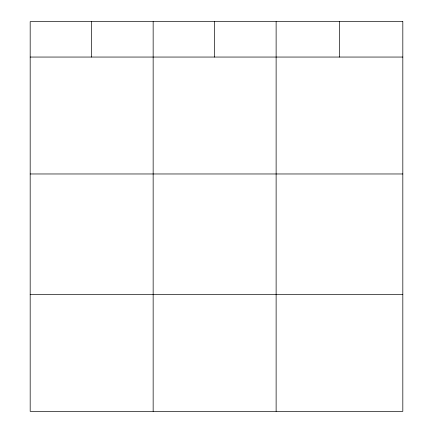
<?xml version="1.0" encoding="UTF-8"?>
<svg xmlns="http://www.w3.org/2000/svg" width="433" height="433" viewBox="0 0 433 433"><rect width="100%" height="100%" fill="white"/><g stroke="black" fill="none" stroke-linecap="round" stroke-linejoin="round"><path stroke-width="0.65" d="M30.18 57.053L402.82 57.053M30.18 173.969L402.82 173.969M30.18 294.435L402.82 294.435M339.472 21.65L339.472 57.053M276.124 21.65L276.124 411.35M214.638 21.65L214.638 57.053M153.152 21.65L153.152 411.35M91.666 21.65L91.666 57.053M402.82 21.65L30.18 21.65L30.18 411.35L402.82 411.35L402.82 21.65"/></g></svg>
